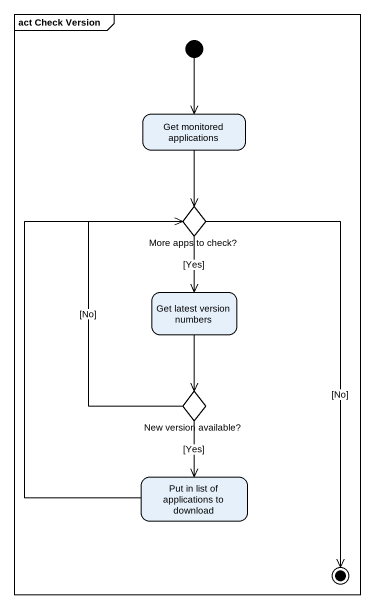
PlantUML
@startuml
mainframe act Check Version
hide empty description
state "Get monitored applications" as Get_monitored_applications
state "More apps to check?" as More_apps_to_check <<choice>>
state "Get latest version numbers" as Get_latest_version_numbers
state "New version available?" as New_version_available <<choice>>
state "Put in list of applications to download" as Put_in_list_of_applications
[*] --> Get_monitored_applications
Get_monitored_applications --> More_apps_to_check
More_apps_to_check --> Get_latest_version_numbers : [Yes]
Get_latest_version_numbers --> New_version_available
New_version_available -up-> More_apps_to_check : [No]
New_version_available --> Put_in_list_of_applications : [Yes]
Put_in_list_of_applications -up-> More_apps_to_check
More_apps_to_check --> [*] : [No]
@enduml
